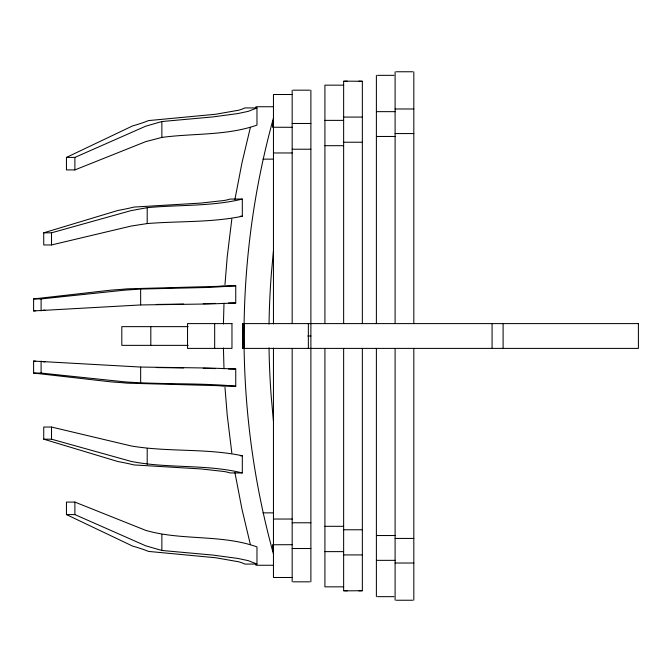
<?xml version="1.0" encoding="UTF-8"?>
<svg xmlns="http://www.w3.org/2000/svg" width="672" height="672" viewBox="0 0 672 672"><rect width="100%" height="100%" fill="white"/><g stroke="black" fill="none" stroke-linecap="round" stroke-linejoin="round"><path stroke-width="1.01" d="M223.423 324.047L223.994 303.248M224.977 284.533L227.262 256.46L231.832 219.03M273.454 250.832L271.438 272.731A806.039 806.039 0 0 0 269.035 324.156M234.931 199.382L241.954 162.884L250.404 127.327M273.454 118.037C234.209 259.879 234.209 412.121 273.454 553.963M255.478 108.612L255.998 106.739L273.454 106.739M256.973 107.932L248.338 111.334L237.779 113.576L212.906 116.911L161.868 121.531L145.698 126.193L74.886 157.416L66.452 157.416L66.452 169.915L74.886 169.915L145.698 141.641L161.868 137.416C193.318 133.165 226.716 135.794 256.973 125.101L256.973 107.932L244.784 107.932A65.839 10.676 0 0 1 238.627 110.225L215.712 114.248L148.571 120.582A263.34 42.706 0 0 1 132.661 125.882L66.452 157.416M242.306 199.063C211.336 206.64 178.769 204.641 147.202 207.673L131.032 210.63L51.517 232.814L43.73 232.814L43.73 244.961L51.517 244.961L131.032 226.078L147.202 223.566C178.802 220.97 211.134 222.709 242.306 216.241L242.306 199.063L230.118 199.063A65.033 6.728 0 0 1 224.003 200.516L201.054 203.062L133.904 207.077A260.392 26.947 0 0 1 117.995 210.428L43.73 232.814M235.746 285.818L209.782 287.423L140.65 289.061L124.471 290.17L41.101 298.931L33.6 298.931L33.6 310.918L140.65 304.945L209.782 303.954L235.746 302.988L235.746 285.818L223.558 285.818A64.571 2.528 0 0 1 217.468 286.356L127.352 288.834A258.695 10.13 0 0 1 111.418 290.094L33.6 298.931M33.6 310.918L35.675 310.775M42.941 310.271L45.016 310.128M215.426 303.391L203.246 303.727M343.636 323.602L343.636 81.27L347.147 81.169L362.351 81.27L362.351 323.602M343.636 348.398L343.636 590.73L347.147 590.831L362.351 590.722L362.351 348.398M343.636 81.27L347.147 81.169M358.84 590.831L362.351 590.73M343.636 586.832L324.92 586.832L324.92 348.398M183.658 304.072L156.282 304.441M292.169 577.492L273.454 577.492L273.454 348.062M396.27 71.761L412.65 71.761M377.555 75.34L393.935 75.34M293.336 90.174L309.716 90.174M395.102 108.982L413.818 108.982M376.387 111.653L395.102 111.653M343.636 117.079L362.351 117.079M324.92 120.372L343.636 120.372M272.639 121.103L273.454 121.103M292.169 123.48L310.884 123.48M292.169 127.302L272.521 127.243L272.521 121.531M395.102 133.568L413.818 133.568M376.387 136.466L395.102 136.466M343.636 142.229L362.351 142.229M324.92 145.69L343.636 145.69M292.169 149.226L310.884 149.226M273.454 152.964L292.169 152.964M263.038 159.138L273.454 159.138M240.274 216.241L242.306 216.241M228.64 302.988L235.746 302.988M242.836 348.398L242.836 323.602M188.168 326.642L121.8 326.642L121.8 345.358L188.168 345.358M307.768 336L310.884 336M33.6 361.082L140.65 367.055L209.782 368.046L235.746 369.012L235.746 386.182L223.558 386.182A64.571 2.528 0 0 0 217.468 385.644L127.352 383.166A258.695 10.13 0 0 0 111.418 381.906L33.6 373.069L33.6 361.082L35.675 361.225M228.64 369.012L235.746 369.012M33.6 373.069L41.101 373.069L124.471 381.83C161.49 384.636 198.761 382.763 235.746 386.182M51.517 427.039L43.73 427.039L43.73 439.186L117.995 461.572A260.392 26.947 0 0 1 133.904 464.923L201.054 468.938L224.003 471.492A65.033 6.728 0 0 1 230.118 472.937L242.306 472.937L242.306 455.759C205.758 448.081 167.756 452.231 131.032 445.922L51.517 427.039L51.517 439.186L131.032 461.37C167.622 468.762 205.96 463.932 242.306 472.937M43.73 439.186L51.517 439.186M240.274 455.759L242.306 455.759M74.886 502.085L66.452 502.085L66.452 514.584L132.661 546.118A263.34 42.706 0 0 1 148.571 551.418L215.712 557.752L238.627 561.775A65.839 10.676 0 0 1 244.784 564.068L256.973 564.068L256.973 546.899C221.357 534.148 181.793 540.834 145.698 530.359L74.886 502.085L74.886 514.584L145.698 545.807L161.868 550.469L212.906 555.089L237.779 558.424L248.338 560.666L256.973 564.068M263.038 512.862L273.454 512.862M66.452 514.584L74.886 514.584M273.454 519.036L292.169 519.036M292.169 522.774L310.884 522.774M324.92 526.31L343.636 526.31M343.636 529.771L362.351 529.771M376.387 535.534L395.102 535.534M395.102 538.432L413.818 538.432M292.169 544.698L272.521 544.757L272.521 550.469M292.169 548.52L310.884 548.52M272.639 550.897L273.454 550.897M324.92 551.628L343.636 551.628M343.636 554.921L362.351 554.921M376.387 560.347L395.102 560.347M395.102 563.018L413.818 563.018M273.454 565.261L255.998 565.261L255.478 563.388M293.336 581.826L309.716 581.826M377.555 596.66L393.935 596.66M396.27 600.239L412.65 600.239M292.169 94.508L273.454 94.508L273.454 323.938M156.282 367.559L183.658 367.928M343.636 85.168L324.92 85.168L324.92 323.602M203.246 368.273L215.426 368.609M358.84 81.169L362.351 81.278M343.636 590.722L347.147 590.831M42.941 361.729L45.016 361.872M250.404 544.673L241.954 509.116L234.931 472.618M231.832 452.97L227.262 415.54L224.977 387.467M273.454 421.168L271.211 396.371A806.039 806.039 0 0 1 269.035 347.827M223.994 368.752L223.423 347.953M503.101 323.602L503.101 348.398M492.08 323.602L492.08 348.398M413.818 71.812L413.818 323.602M413.818 348.398L413.818 600.188M395.102 71.812L395.102 323.602M395.102 348.398L395.102 600.188M376.387 75.356L376.387 323.602M376.387 348.398L376.387 596.644M310.884 90.199L310.884 581.801M308.364 323.602L308.364 348.398M292.169 90.199L292.169 323.602M292.169 348.398L292.169 581.801M242.592 323.602L242.592 348.398M214.67 323.602L214.67 348.398M161.868 121.531L161.868 137.416M161.868 534.584L161.868 550.469M150.814 326.642L150.814 345.358M147.202 207.673L147.202 223.566M147.202 448.434L147.202 464.327M140.65 289.061L140.65 304.945M140.65 367.055L140.65 382.939M74.886 157.416L74.886 169.915M51.517 232.814L51.517 244.961M41.101 298.931L41.101 310.918M41.101 361.082L41.101 373.069M231.966 323.602L187.538 323.602L187.538 348.398L231.966 348.398L231.966 323.602M638.4 323.602L244.02 323.602A650.773 576.937 -90 0 0 244.02 348.398L638.4 348.398L638.4 323.602"/></g></svg>
